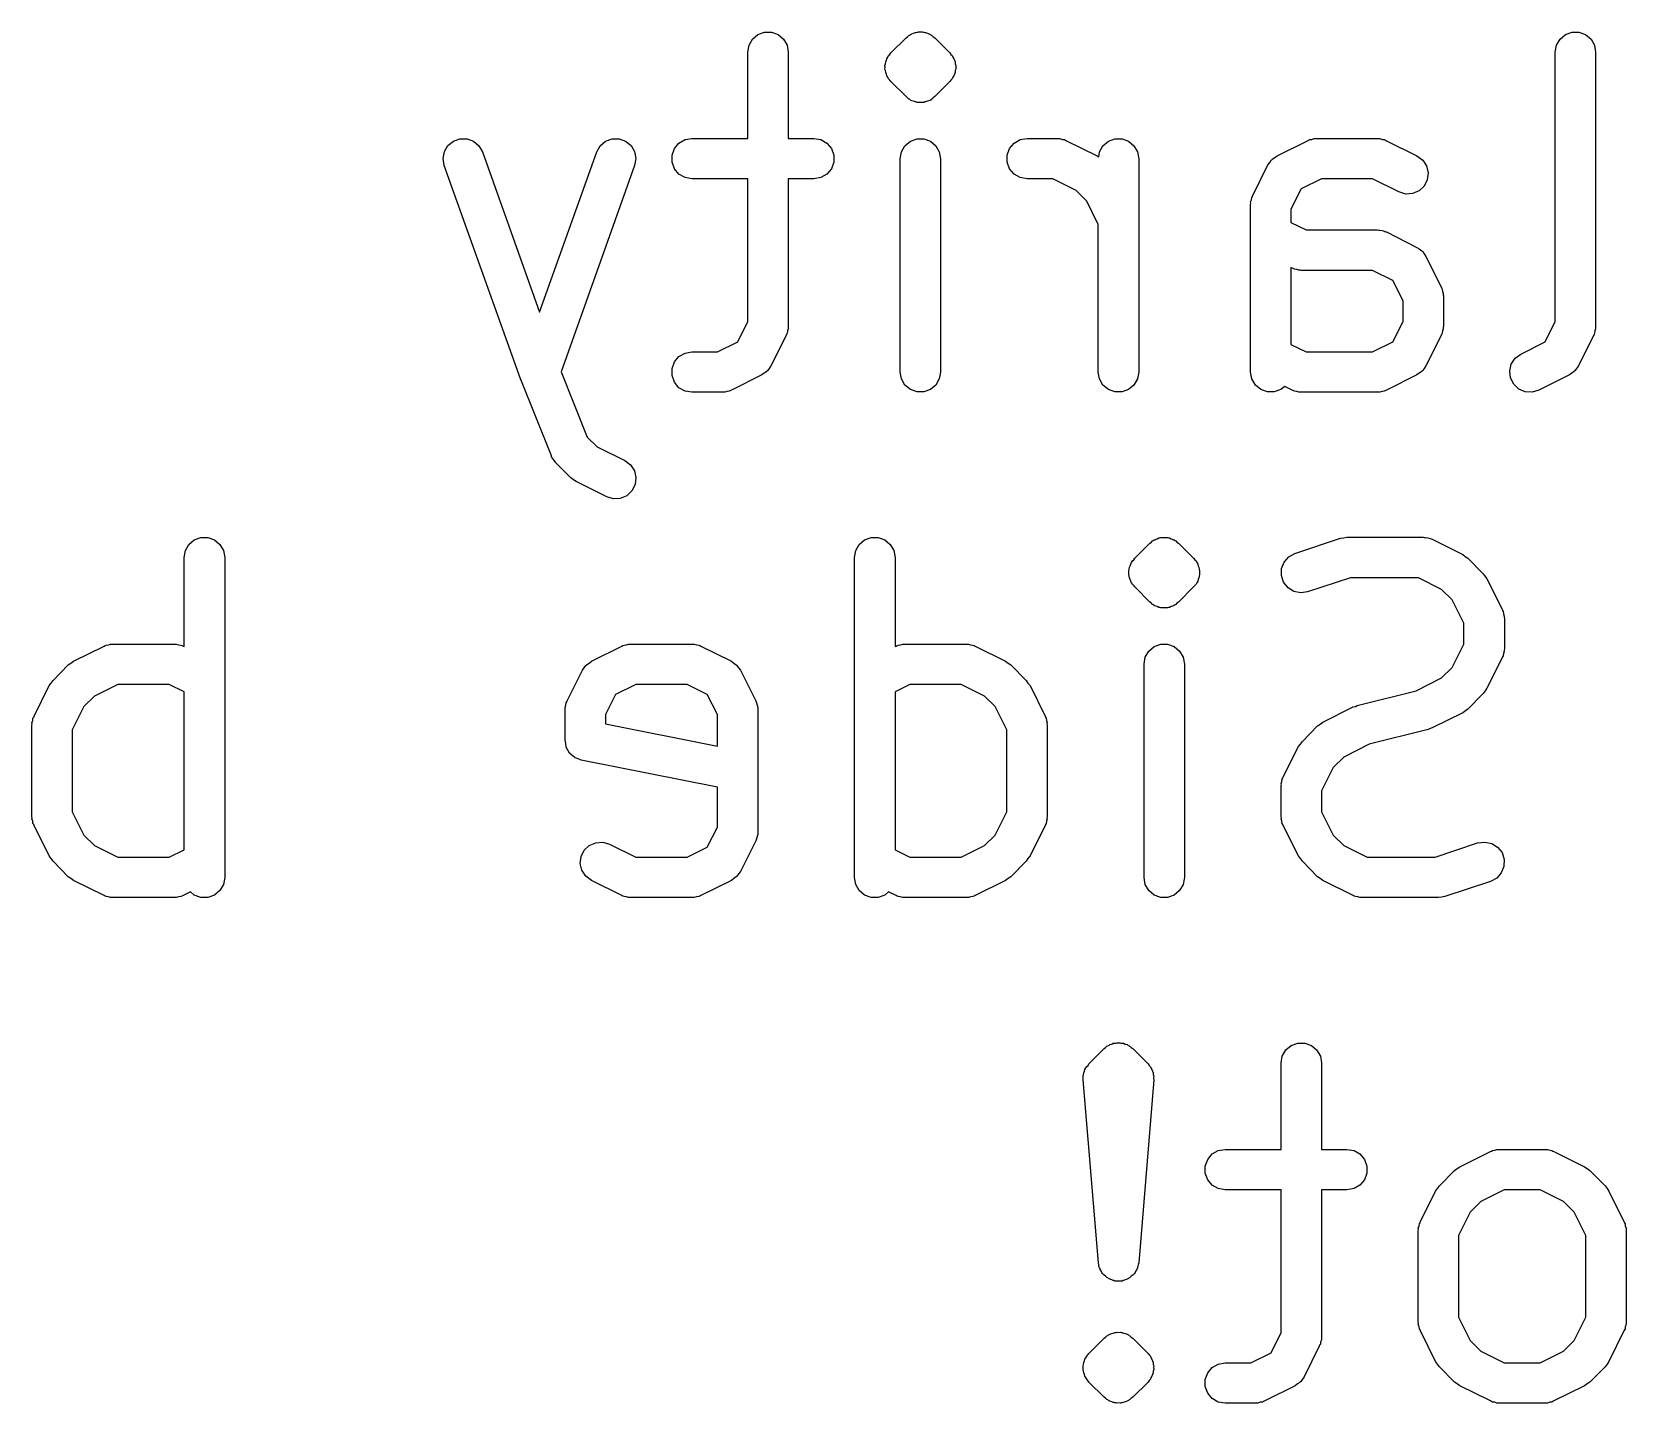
# Model space of a CAD drawing. Extents: x 123.3 to 171.8, y -110.4 to -93.
# Drawn here: x 130.16 to 136.17, y -109.59 to -104.43 of the extents above; entities that cross this region are included whole.
import ezdxf

# ---------------------------------------------------------------- set-up
doc = ezdxf.new("R2010")
doc.units = 0
doc.header["$MEASUREMENT"] = 0
doc.layers.add('BLACK', color=7, linetype='CONTINUOUS')

msp = doc.modelspace()

# ---------------------------------------------------------------- linework, layer by layer
at = {"layer": 'BLACK', "linetype": 'CONTINUOUS'}
for p, q in [((132.897, -104.436), (132.922, -104.427)), ((132.922, -104.427), (132.948, -104.427)), ((132.948, -104.427), (132.973, -104.436)), ((133.484, -104.431), (133.49, -104.428)), ((133.49, -104.428), (133.493, -104.428)), ((133.493, -104.428), (133.497, -104.427)), ((133.497, -104.427), (133.5, -104.427)), ((133.5, -104.427), (133.503, -104.426)), ((133.503, -104.426), (133.51, -104.426)), ((133.51, -104.426), (133.516, -104.426)), ((133.516, -104.426), (133.52, -104.427)), ((133.52, -104.427), (133.523, -104.427)), ((133.523, -104.427), (133.526, -104.428)), ((133.526, -104.428), (133.529, -104.428)), ((133.529, -104.428), (133.536, -104.431)), ((135.942, -104.436), (135.967, -104.427)), ((135.967, -104.427), (135.993, -104.427)), ((135.993, -104.427), (136.018, -104.436)), ((132.859, -104.502), (132.864, -104.476)), ((132.864, -104.476), (132.877, -104.453)), ((132.877, -104.453), (132.897, -104.436)), ((132.973, -104.436), (132.994, -104.453)), ((132.994, -104.453), (133.007, -104.476)), ((133.007, -104.476), (133.011, -104.502)), ((133.398, -104.505), (133.456, -104.448)), ((133.456, -104.448), (133.461, -104.444)), ((133.461, -104.444), (133.466, -104.439)), ((133.466, -104.439), (133.469, -104.438)), ((133.469, -104.438), (133.472, -104.436)), ((133.472, -104.436), (133.475, -104.435)), ((133.475, -104.435), (133.478, -104.433)), ((133.478, -104.433), (133.484, -104.431)), ((133.536, -104.431), (133.542, -104.433)), ((133.542, -104.433), (133.545, -104.435)), ((133.545, -104.435), (133.548, -104.436)), ((133.548, -104.436), (133.55, -104.438)), ((133.55, -104.438), (133.553, -104.439)), ((133.553, -104.439), (133.558, -104.444)), ((133.558, -104.444), (133.564, -104.448)), ((133.564, -104.448), (133.621, -104.505)), ((135.904, -104.502), (135.909, -104.476)), ((135.909, -104.476), (135.922, -104.453)), ((135.922, -104.453), (135.942, -104.436)), ((136.018, -104.436), (136.039, -104.453)), ((136.039, -104.453), (136.052, -104.476)), ((136.052, -104.476), (136.056, -104.502)), ((132.859, -104.828), (132.859, -104.502)), ((133.011, -104.502), (133.011, -104.828)), ((133.376, -104.552), (133.378, -104.546)), ((133.378, -104.546), (133.379, -104.539)), ((133.379, -104.539), (133.382, -104.533)), ((133.382, -104.533), (133.383, -104.527)), ((133.383, -104.527), (133.387, -104.521)), ((133.387, -104.521), (133.39, -104.515)), ((133.39, -104.515), (133.395, -104.511)), ((133.395, -104.511), (133.398, -104.505)), ((133.621, -104.505), (133.625, -104.511)), ((133.625, -104.511), (133.63, -104.515)), ((133.63, -104.515), (133.632, -104.521)), ((133.632, -104.521), (133.636, -104.527)), ((133.636, -104.527), (133.638, -104.533)), ((133.638, -104.533), (133.641, -104.539)), ((133.641, -104.539), (133.641, -104.546)), ((133.641, -104.546), (133.643, -104.552)), ((135.904, -105.518), (135.904, -104.502)), ((136.056, -104.502), (136.056, -105.536)), ((133.377, -104.559), (133.376, -104.552)), ((133.376, -104.566), (133.377, -104.559)), ((133.378, -104.572), (133.376, -104.566)), ((133.379, -104.579), (133.378, -104.572)), ((133.382, -104.585), (133.379, -104.579)), ((133.383, -104.591), (133.382, -104.585)), ((133.387, -104.597), (133.383, -104.591)), ((133.39, -104.603), (133.387, -104.597)), ((133.395, -104.608), (133.39, -104.603)), ((133.398, -104.613), (133.395, -104.608)), ((133.625, -104.608), (133.621, -104.613)), ((133.63, -104.603), (133.625, -104.608)), ((133.632, -104.597), (133.63, -104.603)), ((133.636, -104.591), (133.632, -104.597)), ((133.638, -104.585), (133.636, -104.591)), ((133.641, -104.579), (133.638, -104.585)), ((133.643, -104.566), (133.641, -104.572)), ((133.641, -104.572), (133.641, -104.579)), ((133.643, -104.552), (133.643, -104.559)), ((133.643, -104.559), (133.643, -104.566)), ((133.456, -104.67), (133.398, -104.613)), ((133.621, -104.613), (133.564, -104.67)), ((133.461, -104.674), (133.456, -104.67)), ((133.466, -104.679), (133.461, -104.674)), ((133.469, -104.68), (133.466, -104.679)), ((133.472, -104.683), (133.469, -104.68)), ((133.475, -104.684), (133.472, -104.683)), ((133.478, -104.686), (133.475, -104.684)), ((133.484, -104.687), (133.478, -104.686)), ((133.49, -104.69), (133.484, -104.687)), ((133.493, -104.69), (133.49, -104.69)), ((133.497, -104.692), (133.493, -104.69)), ((133.5, -104.692), (133.497, -104.692)), ((133.503, -104.692), (133.5, -104.692)), ((133.51, -104.692), (133.503, -104.692)), ((133.516, -104.692), (133.51, -104.692)), ((133.52, -104.692), (133.516, -104.692)), ((133.523, -104.692), (133.52, -104.692)), ((133.526, -104.69), (133.523, -104.692)), ((133.529, -104.69), (133.526, -104.69)), ((133.536, -104.687), (133.529, -104.69)), ((133.542, -104.686), (133.536, -104.687)), ((133.545, -104.684), (133.542, -104.686)), ((133.548, -104.683), (133.545, -104.684)), ((133.55, -104.68), (133.548, -104.683)), ((133.553, -104.679), (133.55, -104.68)), ((133.558, -104.674), (133.553, -104.679)), ((133.564, -104.67), (133.558, -104.674)), ((131.728, -104.854), (131.749, -104.838)), ((131.749, -104.838), (131.773, -104.829)), ((131.773, -104.829), (131.8, -104.829)), ((131.8, -104.829), (131.825, -104.838)), ((131.825, -104.838), (131.845, -104.855)), ((132.302, -104.855), (132.322, -104.838)), ((132.322, -104.838), (132.347, -104.829)), ((132.347, -104.829), (132.374, -104.829)), ((132.374, -104.829), (132.398, -104.838)), ((132.398, -104.838), (132.419, -104.854)), ((132.582, -104.866), (132.599, -104.845)), ((132.599, -104.845), (132.622, -104.832)), ((132.622, -104.832), (132.648, -104.828)), ((132.648, -104.828), (132.859, -104.828)), ((133.011, -104.828), (133.108, -104.828)), ((133.108, -104.828), (133.134, -104.832)), ((133.134, -104.832), (133.157, -104.845)), ((133.157, -104.845), (133.174, -104.866)), ((133.451, -104.855), (133.472, -104.838)), ((133.472, -104.838), (133.497, -104.829)), ((133.497, -104.829), (133.523, -104.829)), ((133.523, -104.829), (133.548, -104.838)), ((133.548, -104.838), (133.568, -104.855)), ((133.846, -104.866), (133.863, -104.845)), ((133.863, -104.845), (133.886, -104.832)), ((133.886, -104.832), (133.912, -104.828)), ((133.912, -104.828), (134.027, -104.828)), ((134.027, -104.828), (134.031, -104.828)), ((134.031, -104.828), (134.036, -104.828)), ((134.036, -104.828), (134.044, -104.831)), ((134.044, -104.831), (134.053, -104.832)), ((134.053, -104.832), (134.057, -104.834)), ((134.057, -104.834), (134.061, -104.836)), ((134.061, -104.836), (134.176, -104.893)), ((134.198, -104.855), (134.219, -104.838)), ((134.219, -104.838), (134.243, -104.829)), ((134.243, -104.829), (134.27, -104.829)), ((134.27, -104.829), (134.295, -104.838)), ((134.295, -104.838), (134.315, -104.855)), ((134.855, -104.893), (134.969, -104.836)), ((134.969, -104.836), (134.974, -104.834)), ((134.974, -104.834), (134.977, -104.832)), ((134.977, -104.832), (134.986, -104.831)), ((134.986, -104.831), (134.995, -104.828)), ((134.995, -104.828), (134.999, -104.828)), ((134.999, -104.828), (135.004, -104.828)), ((135.004, -104.828), (135.233, -104.828)), ((135.233, -104.828), (135.238, -104.828)), ((135.238, -104.828), (135.242, -104.828)), ((135.242, -104.828), (135.251, -104.831)), ((135.251, -104.831), (135.259, -104.832)), ((135.259, -104.832), (135.263, -104.834)), ((135.263, -104.834), (135.267, -104.836)), ((135.267, -104.836), (135.382, -104.893)), ((131.71, -104.903), (131.715, -104.877)), ((131.714, -104.929), (131.71, -104.903)), ((131.715, -104.877), (131.728, -104.854)), ((131.845, -104.855), (131.858, -104.878)), ((131.858, -104.878), (132.073, -105.482)), ((132.073, -105.482), (132.289, -104.878)), ((132.289, -104.878), (132.302, -104.855)), ((132.419, -104.854), (132.432, -104.877)), ((132.432, -104.877), (132.437, -104.903)), ((132.437, -104.903), (132.432, -104.929)), ((132.573, -104.891), (132.582, -104.866)), ((132.573, -104.917), (132.573, -104.891)), ((133.174, -104.866), (133.183, -104.891)), ((133.183, -104.891), (133.183, -104.917)), ((133.434, -104.904), (133.438, -104.878)), ((133.434, -105.708), (133.434, -104.904)), ((133.438, -104.878), (133.451, -104.855)), ((133.568, -104.855), (133.581, -104.878)), ((133.581, -104.878), (133.586, -104.904)), ((133.586, -104.904), (133.586, -105.708)), ((133.837, -104.891), (133.846, -104.866)), ((133.837, -104.917), (133.837, -104.891)), ((134.176, -104.893), (134.182, -104.897)), ((134.182, -104.897), (134.185, -104.878)), ((134.185, -104.878), (134.198, -104.855)), ((134.315, -104.855), (134.328, -104.878)), ((134.328, -104.878), (134.333, -104.904)), ((134.333, -104.904), (134.333, -105.708)), ((134.827, -104.918), (134.833, -104.909)), ((134.833, -104.909), (134.835, -104.908)), ((134.835, -104.908), (134.836, -104.906)), ((134.836, -104.906), (134.846, -104.9)), ((134.846, -104.9), (134.855, -104.893)), ((135.382, -104.893), (135.404, -104.909)), ((135.404, -104.909), (135.418, -104.931)), ((132.002, -105.734), (131.714, -104.929)), ((132.432, -104.929), (132.155, -105.707)), ((132.582, -104.942), (132.573, -104.917)), ((132.599, -104.962), (132.582, -104.942)), ((132.622, -104.975), (132.599, -104.962)), ((133.157, -104.962), (133.134, -104.975)), ((133.174, -104.942), (133.157, -104.962)), ((133.183, -104.917), (133.174, -104.942)), ((133.846, -104.942), (133.837, -104.917)), ((133.863, -104.962), (133.846, -104.942)), ((133.886, -104.975), (133.863, -104.962)), ((134.763, -105.042), (134.82, -104.927)), ((134.82, -104.927), (134.827, -104.918)), ((135.418, -104.931), (135.424, -104.957)), ((135.424, -104.957), (135.421, -104.983)), ((132.648, -104.98), (132.622, -104.975)), ((132.859, -104.98), (132.648, -104.98)), ((132.859, -105.518), (132.859, -104.98)), ((133.108, -104.98), (133.011, -104.98)), ((133.011, -104.98), (133.011, -105.536)), ((133.134, -104.975), (133.108, -104.98)), ((133.912, -104.98), (133.886, -104.975)), ((134.009, -104.98), (133.912, -104.98)), ((134.097, -105.024), (134.009, -104.98)), ((134.137, -105.064), (134.097, -105.024)), ((134.945, -105.018), (134.907, -105.094)), ((135.022, -104.98), (134.945, -105.018)), ((135.215, -104.98), (135.022, -104.98)), ((135.314, -105.029), (135.215, -104.98)), ((135.34, -105.037), (135.314, -105.029)), ((135.39, -105.025), (135.366, -105.035)), ((135.409, -105.007), (135.39, -105.025)), ((135.421, -104.983), (135.409, -105.007)), ((134.18, -105.152), (134.137, -105.064)), ((134.755, -105.067), (134.758, -105.059)), ((134.756, -105.072), (134.755, -105.067)), ((134.755, -105.076), (134.756, -105.072)), ((134.755, -105.708), (134.755, -105.076)), ((134.758, -105.059), (134.76, -105.05)), ((134.76, -105.05), (134.762, -105.046)), ((134.762, -105.046), (134.763, -105.042)), ((135.366, -105.035), (135.34, -105.037)), ((134.907, -105.094), (134.907, -105.144)), ((134.907, -105.144), (134.964, -105.172)), ((134.18, -105.708), (134.18, -105.152)), ((134.964, -105.172), (135.233, -105.172)), ((135.233, -105.172), (135.238, -105.173)), ((135.238, -105.173), (135.242, -105.173)), ((135.242, -105.173), (135.251, -105.175)), ((135.251, -105.175), (135.259, -105.177)), ((135.259, -105.177), (135.263, -105.179)), ((135.263, -105.179), (135.267, -105.18)), ((135.267, -105.18), (135.382, -105.238)), ((135.382, -105.238), (135.391, -105.244)), ((135.391, -105.244), (135.401, -105.251)), ((135.401, -105.251), (135.402, -105.252)), ((135.402, -105.252), (135.404, -105.254)), ((135.404, -105.254), (135.41, -105.263)), ((135.41, -105.263), (135.416, -105.272)), ((134.912, -105.317), (134.907, -105.314)), ((134.907, -105.314), (134.907, -105.604)), ((134.916, -105.318), (134.912, -105.317)), ((134.92, -105.32), (134.916, -105.318)), ((134.929, -105.322), (134.92, -105.32)), ((134.937, -105.324), (134.929, -105.322)), ((134.942, -105.324), (134.937, -105.324)), ((134.946, -105.325), (134.942, -105.324)), ((135.215, -105.325), (134.946, -105.325)), ((135.291, -105.363), (135.215, -105.325)), ((135.416, -105.272), (135.474, -105.387)), ((135.33, -105.439), (135.291, -105.363)), ((135.474, -105.387), (135.475, -105.391)), ((135.33, -105.518), (135.33, -105.439)), ((135.475, -105.391), (135.477, -105.395)), ((135.477, -105.395), (135.479, -105.404)), ((135.479, -105.404), (135.481, -105.412)), ((135.481, -105.412), (135.481, -105.417)), ((135.481, -105.417), (135.482, -105.421)), ((135.482, -105.421), (135.482, -105.536)), ((132.821, -105.594), (132.859, -105.518)), ((133.003, -105.57), (132.946, -105.685)), ((133.005, -105.566), (133.003, -105.57)), ((133.007, -105.562), (133.005, -105.566)), ((133.008, -105.553), (133.007, -105.562)), ((133.011, -105.545), (133.008, -105.553)), ((133.011, -105.536), (133.011, -105.54)), ((133.011, -105.54), (133.011, -105.545)), ((135.291, -105.594), (135.33, -105.518)), ((135.474, -105.57), (135.416, -105.685)), ((135.475, -105.566), (135.474, -105.57)), ((135.477, -105.562), (135.475, -105.566)), ((135.479, -105.553), (135.477, -105.562)), ((135.481, -105.545), (135.479, -105.553)), ((135.482, -105.536), (135.481, -105.54)), ((135.481, -105.54), (135.481, -105.545)), ((135.866, -105.594), (135.904, -105.518)), ((136.048, -105.57), (135.991, -105.685)), ((136.05, -105.566), (136.048, -105.57)), ((136.052, -105.562), (136.05, -105.566)), ((136.053, -105.553), (136.052, -105.562)), ((136.056, -105.545), (136.053, -105.553)), ((136.056, -105.536), (136.056, -105.54)), ((136.056, -105.54), (136.056, -105.545)), ((132.745, -105.632), (132.821, -105.594)), ((134.907, -105.604), (134.964, -105.632)), ((135.215, -105.632), (135.291, -105.594)), ((135.774, -105.64), (135.866, -105.594)), ((132.573, -105.695), (132.582, -105.67)), ((132.582, -105.67), (132.599, -105.65)), ((132.599, -105.65), (132.622, -105.637)), ((132.622, -105.637), (132.648, -105.632)), ((132.648, -105.632), (132.745, -105.632)), ((132.946, -105.685), (132.939, -105.694)), ((134.964, -105.632), (135.215, -105.632)), ((135.416, -105.685), (135.41, -105.694)), ((135.732, -105.704), (135.738, -105.678)), ((135.738, -105.678), (135.753, -105.656)), ((135.753, -105.656), (135.774, -105.64)), ((135.991, -105.685), (135.984, -105.694)), ((132.002, -105.735), (132.002, -105.734)), ((132.002, -105.734), (132.002, -105.734)), ((132.003, -105.735), (132.002, -105.735)), ((132.003, -105.736), (132.003, -105.735)), ((132.118, -106.024), (132.003, -105.736)), ((132.155, -105.707), (132.253, -105.953)), ((132.573, -105.721), (132.573, -105.695)), ((132.582, -105.746), (132.573, -105.721)), ((132.599, -105.767), (132.582, -105.746)), ((132.912, -105.719), (132.797, -105.776)), ((132.921, -105.712), (132.912, -105.719)), ((132.93, -105.706), (132.921, -105.712)), ((132.931, -105.704), (132.93, -105.706)), ((132.933, -105.703), (132.931, -105.704)), ((132.939, -105.694), (132.933, -105.703)), ((133.438, -105.734), (133.434, -105.708)), ((133.451, -105.757), (133.438, -105.734)), ((133.581, -105.734), (133.568, -105.757)), ((133.586, -105.708), (133.581, -105.734)), ((134.185, -105.734), (134.18, -105.708)), ((134.198, -105.757), (134.185, -105.734)), ((134.328, -105.734), (134.315, -105.757)), ((134.333, -105.708), (134.328, -105.734)), ((134.76, -105.734), (134.755, -105.708)), ((134.773, -105.757), (134.76, -105.734)), ((135.382, -105.719), (135.267, -105.776)), ((135.391, -105.712), (135.382, -105.719)), ((135.401, -105.706), (135.391, -105.712)), ((135.402, -105.704), (135.401, -105.706)), ((135.404, -105.703), (135.402, -105.704)), ((135.41, -105.694), (135.404, -105.703)), ((135.735, -105.73), (135.732, -105.704)), ((135.747, -105.754), (135.735, -105.73)), ((135.957, -105.719), (135.842, -105.776)), ((135.966, -105.712), (135.957, -105.719)), ((135.975, -105.706), (135.966, -105.712)), ((135.976, -105.704), (135.975, -105.706)), ((135.978, -105.703), (135.976, -105.704)), ((135.984, -105.694), (135.978, -105.703)), ((132.622, -105.78), (132.599, -105.767)), ((132.648, -105.784), (132.622, -105.78)), ((132.763, -105.784), (132.648, -105.784)), ((132.767, -105.784), (132.763, -105.784)), ((132.772, -105.784), (132.767, -105.784)), ((132.78, -105.781), (132.772, -105.784)), ((132.789, -105.78), (132.78, -105.781)), ((132.793, -105.778), (132.789, -105.78)), ((132.797, -105.776), (132.793, -105.778)), ((133.472, -105.774), (133.451, -105.757)), ((133.497, -105.783), (133.472, -105.774)), ((133.523, -105.783), (133.497, -105.783)), ((133.548, -105.774), (133.523, -105.783)), ((133.568, -105.757), (133.548, -105.774)), ((134.219, -105.774), (134.198, -105.757)), ((134.243, -105.783), (134.219, -105.774)), ((134.27, -105.783), (134.243, -105.783)), ((134.295, -105.774), (134.27, -105.783)), ((134.315, -105.757), (134.295, -105.774)), ((134.793, -105.774), (134.773, -105.757)), ((134.818, -105.783), (134.793, -105.774)), ((134.844, -105.783), (134.818, -105.783)), ((134.869, -105.774), (134.844, -105.783)), ((134.884, -105.762), (134.869, -105.774)), ((134.912, -105.776), (134.884, -105.762)), ((134.916, -105.778), (134.912, -105.776)), ((134.92, -105.78), (134.916, -105.778)), ((134.929, -105.781), (134.92, -105.78)), ((134.937, -105.784), (134.929, -105.781)), ((134.942, -105.784), (134.937, -105.784)), ((134.946, -105.784), (134.942, -105.784)), ((135.233, -105.784), (134.946, -105.784)), ((135.238, -105.784), (135.233, -105.784)), ((135.242, -105.784), (135.238, -105.784)), ((135.251, -105.781), (135.242, -105.784)), ((135.259, -105.78), (135.251, -105.781)), ((135.263, -105.778), (135.259, -105.78)), ((135.267, -105.776), (135.263, -105.778)), ((135.766, -105.772), (135.747, -105.754)), ((135.79, -105.782), (135.766, -105.772)), ((135.817, -105.784), (135.79, -105.782)), ((135.842, -105.776), (135.817, -105.784)), ((132.253, -105.953), (132.291, -105.99)), ((132.291, -105.99), (132.395, -106.042)), ((132.119, -106.026), (132.118, -106.024)), ((132.119, -106.028), (132.119, -106.026)), ((132.126, -106.037), (132.119, -106.028)), ((132.132, -106.046), (132.126, -106.037)), ((132.133, -106.048), (132.132, -106.046)), ((132.134, -106.049), (132.133, -106.048)), ((132.192, -106.107), (132.134, -106.049)), ((132.395, -106.042), (132.416, -106.058)), ((132.202, -106.114), (132.192, -106.107)), ((132.416, -106.058), (132.431, -106.08)), ((132.431, -106.08), (132.437, -106.106)), ((132.437, -106.106), (132.434, -106.132)), ((132.212, -106.121), (132.202, -106.114)), ((132.327, -106.178), (132.212, -106.121)), ((132.422, -106.156), (132.403, -106.174)), ((132.434, -106.132), (132.422, -106.156)), ((132.352, -106.186), (132.327, -106.178)), ((132.378, -106.184), (132.352, -106.186)), ((132.403, -106.174), (132.378, -106.184)), ((130.751, -106.358), (130.771, -106.341)), ((130.771, -106.341), (130.796, -106.332)), ((130.796, -106.332), (130.823, -106.332)), ((130.823, -106.332), (130.848, -106.341)), ((130.848, -106.341), (130.868, -106.358)), ((133.279, -106.358), (133.299, -106.341)), ((133.299, -106.341), (133.324, -106.332)), ((133.324, -106.332), (133.351, -106.332)), ((133.351, -106.332), (133.376, -106.341)), ((133.376, -106.341), (133.396, -106.358)), ((134.375, -106.353), (134.381, -106.349)), ((134.381, -106.349), (134.385, -106.344)), ((134.385, -106.344), (134.388, -106.343)), ((134.388, -106.343), (134.391, -106.341)), ((134.391, -106.341), (134.394, -106.34)), ((134.394, -106.34), (134.397, -106.338)), ((134.397, -106.338), (134.403, -106.336)), ((134.403, -106.336), (134.409, -106.333)), ((134.409, -106.333), (134.413, -106.333)), ((134.413, -106.333), (134.416, -106.332)), ((134.416, -106.332), (134.419, -106.332)), ((134.419, -106.332), (134.422, -106.331)), ((134.422, -106.331), (134.429, -106.331)), ((134.429, -106.331), (134.436, -106.331)), ((134.436, -106.331), (134.439, -106.332)), ((134.439, -106.332), (134.442, -106.332)), ((134.442, -106.332), (134.445, -106.333)), ((134.445, -106.333), (134.449, -106.333)), ((134.449, -106.333), (134.455, -106.336)), ((134.455, -106.336), (134.461, -106.338)), ((134.461, -106.338), (134.464, -106.34)), ((134.464, -106.34), (134.467, -106.341)), ((134.467, -106.341), (134.47, -106.343)), ((134.47, -106.343), (134.473, -106.344)), ((134.473, -106.344), (134.477, -106.349)), ((134.477, -106.349), (134.483, -106.353)), ((134.922, -106.392), (135.094, -106.334)), ((135.094, -106.334), (135.106, -106.333)), ((135.106, -106.333), (135.118, -106.33)), ((135.118, -106.33), (135.406, -106.33)), ((135.406, -106.33), (135.41, -106.331)), ((135.41, -106.331), (135.414, -106.331)), ((135.414, -106.331), (135.423, -106.333)), ((135.423, -106.333), (135.432, -106.335)), ((135.432, -106.335), (135.436, -106.337)), ((135.436, -106.337), (135.44, -106.338)), ((135.44, -106.338), (135.555, -106.396)), ((130.733, -106.407), (130.738, -106.381)), ((130.733, -106.743), (130.733, -106.407)), ((130.738, -106.381), (130.751, -106.358)), ((130.868, -106.358), (130.881, -106.381)), ((130.881, -106.381), (130.886, -106.407)), ((130.886, -106.407), (130.886, -107.613)), ((133.261, -106.407), (133.266, -106.381)), ((133.261, -107.613), (133.261, -106.407)), ((133.266, -106.381), (133.279, -106.358)), ((133.396, -106.358), (133.409, -106.381)), ((133.409, -106.381), (133.414, -106.407)), ((133.414, -106.407), (133.414, -106.743)), ((134.314, -106.416), (134.318, -106.41)), ((134.318, -106.41), (134.375, -106.353)), ((134.483, -106.353), (134.54, -106.41)), ((134.54, -106.41), (134.544, -106.416)), ((134.881, -106.424), (134.899, -106.404)), ((134.899, -106.404), (134.922, -106.392)), ((135.555, -106.396), (135.564, -106.403)), ((135.564, -106.403), (135.574, -106.41)), ((135.574, -106.41), (135.632, -106.468)), ((134.296, -106.457), (134.297, -106.451)), ((134.296, -106.464), (134.296, -106.457)), ((134.296, -106.471), (134.296, -106.464)), ((134.297, -106.477), (134.296, -106.471)), ((134.297, -106.451), (134.298, -106.444)), ((134.298, -106.444), (134.301, -106.438)), ((134.301, -106.438), (134.303, -106.432)), ((134.303, -106.432), (134.306, -106.426)), ((134.306, -106.426), (134.309, -106.42)), ((134.309, -106.42), (134.314, -106.416)), ((134.544, -106.416), (134.549, -106.42)), ((134.549, -106.42), (134.552, -106.426)), ((134.552, -106.426), (134.556, -106.432)), ((134.556, -106.432), (134.557, -106.438)), ((134.557, -106.438), (134.56, -106.444)), ((134.56, -106.444), (134.561, -106.451)), ((134.561, -106.451), (134.562, -106.457)), ((134.562, -106.471), (134.561, -106.477)), ((134.562, -106.457), (134.562, -106.464)), ((134.562, -106.464), (134.562, -106.471)), ((134.871, -106.449), (134.881, -106.424)), ((134.871, -106.475), (134.871, -106.449)), ((135.632, -106.468), (135.639, -106.478)), ((134.298, -106.484), (134.297, -106.477)), ((134.301, -106.49), (134.298, -106.484)), ((134.303, -106.496), (134.301, -106.49)), ((134.306, -106.502), (134.303, -106.496)), ((134.309, -106.508), (134.306, -106.502)), ((134.314, -106.513), (134.309, -106.508)), ((134.318, -106.518), (134.314, -106.513)), ((134.375, -106.575), (134.318, -106.518)), ((134.54, -106.518), (134.483, -106.575)), ((134.544, -106.513), (134.54, -106.518)), ((134.549, -106.508), (134.544, -106.513)), ((134.552, -106.502), (134.549, -106.508)), ((134.556, -106.496), (134.552, -106.502)), ((134.557, -106.49), (134.556, -106.496)), ((134.56, -106.484), (134.557, -106.49)), ((134.561, -106.477), (134.56, -106.484)), ((134.879, -106.5), (134.871, -106.475)), ((134.896, -106.521), (134.879, -106.5)), ((134.918, -106.535), (134.896, -106.521)), ((135.131, -106.483), (134.97, -106.536)), ((135.388, -106.483), (135.131, -106.483)), ((135.475, -106.527), (135.388, -106.483)), ((135.515, -106.567), (135.475, -106.527)), ((135.639, -106.478), (135.646, -106.487)), ((135.646, -106.487), (135.704, -106.602)), ((134.381, -106.579), (134.375, -106.575)), ((134.385, -106.584), (134.381, -106.579)), ((134.388, -106.585), (134.385, -106.584)), ((134.391, -106.588), (134.388, -106.585)), ((134.394, -106.589), (134.391, -106.588)), ((134.397, -106.591), (134.394, -106.589)), ((134.403, -106.592), (134.397, -106.591)), ((134.409, -106.595), (134.403, -106.592)), ((134.455, -106.592), (134.449, -106.595)), ((134.461, -106.591), (134.455, -106.592)), ((134.464, -106.589), (134.461, -106.591)), ((134.467, -106.588), (134.464, -106.589)), ((134.47, -106.585), (134.467, -106.588)), ((134.473, -106.584), (134.47, -106.585)), ((134.477, -106.579), (134.473, -106.584)), ((134.483, -106.575), (134.477, -106.579)), ((134.944, -106.54), (134.918, -106.535)), ((134.97, -106.536), (134.944, -106.54)), ((135.559, -106.654), (135.515, -106.567)), ((134.413, -106.595), (134.409, -106.595)), ((134.416, -106.597), (134.413, -106.595)), ((134.419, -106.597), (134.416, -106.597)), ((134.422, -106.597), (134.419, -106.597)), ((134.429, -106.597), (134.422, -106.597)), ((134.436, -106.597), (134.429, -106.597)), ((134.439, -106.597), (134.436, -106.597)), ((134.442, -106.597), (134.439, -106.597)), ((134.445, -106.595), (134.442, -106.597)), ((134.449, -106.595), (134.445, -106.595)), ((135.704, -106.602), (135.705, -106.607)), ((135.705, -106.607), (135.707, -106.61)), ((135.707, -106.61), (135.709, -106.619)), ((135.709, -106.619), (135.711, -106.628)), ((135.711, -106.628), (135.711, -106.632)), ((135.711, -106.632), (135.712, -106.636)), ((135.712, -106.636), (135.712, -106.751)), ((135.559, -106.733), (135.559, -106.654)), ((130.316, -106.798), (130.431, -106.741)), ((130.431, -106.741), (130.435, -106.739)), ((130.435, -106.739), (130.439, -106.737)), ((130.439, -106.737), (130.448, -106.736)), ((130.448, -106.736), (130.456, -106.733)), ((130.456, -106.733), (130.46, -106.733)), ((130.46, -106.733), (130.465, -106.733)), ((130.465, -106.733), (130.695, -106.733)), ((130.695, -106.733), (130.699, -106.733)), ((130.699, -106.733), (130.703, -106.733)), ((130.703, -106.733), (130.712, -106.736)), ((130.712, -106.736), (130.721, -106.737)), ((130.721, -106.737), (130.724, -106.739)), ((130.724, -106.739), (130.729, -106.741)), ((130.729, -106.741), (130.733, -106.743)), ((132.269, -106.798), (132.384, -106.741)), ((132.384, -106.741), (132.388, -106.739)), ((132.388, -106.739), (132.392, -106.737)), ((132.392, -106.737), (132.401, -106.736)), ((132.401, -106.736), (132.409, -106.733)), ((132.409, -106.733), (132.414, -106.733)), ((132.414, -106.733), (132.418, -106.733)), ((132.418, -106.733), (132.648, -106.733)), ((132.648, -106.733), (132.652, -106.733)), ((132.652, -106.733), (132.657, -106.733)), ((132.657, -106.733), (132.665, -106.736)), ((132.665, -106.736), (132.674, -106.737)), ((132.674, -106.737), (132.678, -106.739)), ((132.678, -106.739), (132.682, -106.741)), ((132.682, -106.741), (132.797, -106.798)), ((133.414, -106.743), (133.418, -106.741)), ((133.418, -106.741), (133.422, -106.739)), ((133.422, -106.739), (133.426, -106.737)), ((133.426, -106.737), (133.435, -106.736)), ((133.435, -106.736), (133.444, -106.733)), ((133.444, -106.733), (133.448, -106.733)), ((133.448, -106.733), (133.452, -106.733)), ((133.452, -106.733), (133.682, -106.733)), ((133.682, -106.733), (133.686, -106.733)), ((133.686, -106.733), (133.691, -106.733)), ((133.691, -106.733), (133.699, -106.736)), ((133.699, -106.736), (133.708, -106.737)), ((133.708, -106.737), (133.712, -106.739)), ((133.712, -106.739), (133.716, -106.741)), ((133.716, -106.741), (133.831, -106.798)), ((134.357, -106.783), (134.371, -106.76)), ((134.371, -106.76), (134.391, -106.743)), ((134.391, -106.743), (134.416, -106.734)), ((134.416, -106.734), (134.442, -106.734)), ((134.442, -106.734), (134.467, -106.743)), ((134.467, -106.743), (134.487, -106.76)), ((134.487, -106.76), (134.501, -106.783)), ((135.515, -106.821), (135.559, -106.733)), ((135.709, -106.769), (135.707, -106.777)), ((135.711, -106.76), (135.709, -106.769)), ((135.712, -106.751), (135.711, -106.756)), ((135.711, -106.756), (135.711, -106.76)), ((130.239, -106.87), (130.296, -106.812)), ((130.296, -106.812), (130.306, -106.805)), ((130.306, -106.805), (130.316, -106.798)), ((132.178, -106.947), (132.235, -106.832)), ((132.235, -106.832), (132.242, -106.823)), ((132.242, -106.823), (132.248, -106.814)), ((132.248, -106.814), (132.25, -106.813)), ((132.25, -106.813), (132.251, -106.811)), ((132.251, -106.811), (132.26, -106.805)), ((132.26, -106.805), (132.269, -106.798)), ((132.797, -106.798), (132.806, -106.805)), ((132.806, -106.805), (132.815, -106.811)), ((132.815, -106.811), (132.817, -106.813)), ((132.817, -106.813), (132.818, -106.814)), ((132.818, -106.814), (132.824, -106.823)), ((132.824, -106.823), (132.831, -106.832)), ((132.831, -106.832), (132.889, -106.947)), ((133.831, -106.798), (133.841, -106.805)), ((133.841, -106.805), (133.851, -106.812)), ((133.851, -106.812), (133.908, -106.87)), ((134.353, -106.809), (134.357, -106.783)), ((134.353, -107.613), (134.353, -106.809)), ((134.501, -106.783), (134.505, -106.809)), ((134.505, -106.809), (134.505, -107.613)), ((135.475, -106.861), (135.515, -106.821)), ((135.704, -106.785), (135.646, -106.9)), ((135.705, -106.781), (135.704, -106.785)), ((135.707, -106.777), (135.705, -106.781)), ((130.167, -107.005), (130.224, -106.89)), ((130.224, -106.89), (130.232, -106.88)), ((130.232, -106.88), (130.239, -106.87)), ((130.483, -106.885), (130.395, -106.929)), ((130.677, -106.885), (130.483, -106.885)), ((130.733, -106.913), (130.677, -106.885)), ((132.436, -106.885), (132.36, -106.923)), ((132.63, -106.885), (132.436, -106.885)), ((132.706, -106.923), (132.63, -106.885)), ((133.47, -106.885), (133.414, -106.913)), ((133.664, -106.885), (133.47, -106.885)), ((133.752, -106.929), (133.664, -106.885)), ((133.908, -106.87), (133.915, -106.88)), ((133.915, -106.88), (133.923, -106.89)), ((133.923, -106.89), (133.98, -107.005)), ((135.379, -106.909), (135.475, -106.861)), ((130.395, -106.929), (130.355, -106.969)), ((130.733, -107.509), (130.733, -106.913)), ((132.174, -106.955), (132.176, -106.951)), ((132.176, -106.951), (132.178, -106.947)), ((132.36, -106.923), (132.322, -106.999)), ((132.744, -106.999), (132.706, -106.923)), ((132.889, -106.947), (132.89, -106.951)), ((132.89, -106.951), (132.892, -106.955)), ((133.414, -106.913), (133.414, -107.509)), ((133.792, -106.969), (133.752, -106.929)), ((135.157, -106.965), (135.379, -106.909)), ((135.632, -106.92), (135.574, -106.978)), ((135.639, -106.91), (135.632, -106.92)), ((135.646, -106.9), (135.639, -106.91)), ((130.162, -107.021), (130.163, -107.013)), ((130.163, -107.013), (130.166, -107.009)), ((130.166, -107.009), (130.167, -107.005)), ((130.355, -106.969), (130.311, -107.057)), ((132.17, -106.972), (132.173, -106.964)), ((132.17, -106.977), (132.17, -106.972)), ((132.17, -106.981), (132.17, -106.977)), ((132.17, -107.096), (132.17, -106.981)), ((132.173, -106.964), (132.174, -106.955)), ((132.322, -106.999), (132.322, -107.034)), ((132.744, -107.118), (132.744, -106.999)), ((132.892, -106.955), (132.894, -106.964)), ((132.894, -106.964), (132.896, -106.972)), ((132.896, -106.972), (132.896, -106.977)), ((132.896, -106.977), (132.897, -106.981)), ((132.897, -106.981), (132.897, -107.441)), ((133.836, -107.057), (133.792, -106.969)), ((133.98, -107.005), (133.981, -107.009)), ((133.981, -107.009), (133.984, -107.013)), ((133.984, -107.013), (133.985, -107.021)), ((135.027, -107.028), (135.142, -106.97)), ((135.142, -106.97), (135.15, -106.968)), ((135.15, -106.968), (135.157, -106.965)), ((135.555, -106.992), (135.44, -107.049)), ((135.565, -106.985), (135.555, -106.992)), ((135.574, -106.978), (135.565, -106.985)), ((130.159, -107.03), (130.162, -107.021)), ((130.16, -107.034), (130.159, -107.03)), ((130.159, -107.039), (130.16, -107.034)), ((130.159, -107.383), (130.159, -107.039)), ((130.311, -107.057), (130.311, -107.365)), ((132.322, -107.034), (132.744, -107.118)), ((133.836, -107.365), (133.836, -107.057)), ((133.985, -107.021), (133.988, -107.03)), ((133.988, -107.03), (133.987, -107.034)), ((133.987, -107.034), (133.988, -107.039)), ((133.988, -107.039), (133.988, -107.383)), ((134.95, -107.1), (135.007, -107.042)), ((135.007, -107.042), (135.017, -107.035)), ((135.017, -107.035), (135.027, -107.028)), ((135.424, -107.055), (135.202, -107.111)), ((135.432, -107.052), (135.424, -107.055)), ((135.44, -107.049), (135.432, -107.052)), ((132.172, -107.108), (132.17, -107.096)), ((132.174, -107.12), (132.172, -107.108)), ((132.174, -107.121), (132.174, -107.12)), ((132.174, -107.122), (132.174, -107.121)), ((132.18, -107.133), (132.174, -107.122)), ((132.186, -107.144), (132.18, -107.133)), ((134.878, -107.234), (134.935, -107.119)), ((134.935, -107.119), (134.943, -107.11)), ((134.943, -107.11), (134.95, -107.1)), ((135.202, -107.111), (135.106, -107.159)), ((132.187, -107.144), (132.186, -107.144)), ((132.187, -107.145), (132.187, -107.144)), ((132.197, -107.153), (132.187, -107.145)), ((132.206, -107.161), (132.197, -107.153)), ((132.207, -107.161), (132.206, -107.161)), ((132.208, -107.162), (132.207, -107.161)), ((132.219, -107.166), (132.208, -107.162)), ((132.231, -107.171), (132.219, -107.166)), ((132.744, -107.273), (132.231, -107.171)), ((135.106, -107.159), (135.066, -107.199)), ((134.87, -107.26), (134.873, -107.251)), ((134.873, -107.251), (134.874, -107.242)), ((134.874, -107.242), (134.877, -107.239)), ((134.877, -107.239), (134.878, -107.234)), ((135.066, -107.199), (135.022, -107.286)), ((132.744, -107.423), (132.744, -107.273)), ((134.871, -107.264), (134.87, -107.26)), ((134.87, -107.268), (134.871, -107.264)), ((134.87, -107.383), (134.87, -107.268)), ((135.022, -107.286), (135.022, -107.365)), ((130.311, -107.365), (130.355, -107.453)), ((133.792, -107.453), (133.836, -107.365)), ((135.022, -107.365), (135.066, -107.453)), ((130.16, -107.388), (130.159, -107.383)), ((130.159, -107.392), (130.16, -107.388)), ((130.162, -107.401), (130.159, -107.392)), ((130.163, -107.409), (130.162, -107.401)), ((130.166, -107.413), (130.163, -107.409)), ((130.167, -107.417), (130.166, -107.413)), ((130.224, -107.532), (130.167, -107.417)), ((132.706, -107.499), (132.744, -107.423)), ((133.98, -107.417), (133.923, -107.532)), ((133.981, -107.413), (133.98, -107.417)), ((133.984, -107.409), (133.981, -107.413)), ((133.985, -107.401), (133.984, -107.409)), ((133.988, -107.392), (133.985, -107.401)), ((133.988, -107.383), (133.987, -107.388)), ((133.987, -107.388), (133.988, -107.392)), ((134.871, -107.388), (134.87, -107.383)), ((134.87, -107.392), (134.871, -107.388)), ((134.873, -107.401), (134.87, -107.392)), ((134.874, -107.409), (134.873, -107.401)), ((134.877, -107.413), (134.874, -107.409)), ((134.878, -107.417), (134.877, -107.413)), ((134.935, -107.532), (134.878, -107.417)), ((130.355, -107.453), (130.395, -107.493)), ((130.395, -107.493), (130.483, -107.537)), ((132.242, -107.51), (132.261, -107.492)), ((132.261, -107.492), (132.286, -107.482)), ((132.286, -107.482), (132.312, -107.48)), ((132.312, -107.48), (132.337, -107.488)), ((132.337, -107.488), (132.436, -107.537)), ((132.889, -107.475), (132.831, -107.59)), ((132.89, -107.471), (132.889, -107.475)), ((132.892, -107.467), (132.89, -107.471)), ((132.894, -107.458), (132.892, -107.467)), ((132.896, -107.45), (132.894, -107.458)), ((132.897, -107.441), (132.896, -107.445)), ((132.896, -107.445), (132.896, -107.45)), ((133.664, -107.537), (133.752, -107.493)), ((133.752, -107.493), (133.792, -107.453)), ((135.066, -107.453), (135.106, -107.493)), ((135.106, -107.493), (135.194, -107.537)), ((135.451, -107.537), (135.611, -107.483)), ((135.611, -107.483), (135.638, -107.48)), ((135.638, -107.48), (135.664, -107.485)), ((135.664, -107.485), (135.686, -107.499)), ((130.232, -107.542), (130.224, -107.532)), ((130.239, -107.552), (130.232, -107.542)), ((130.296, -107.61), (130.239, -107.552)), ((130.483, -107.537), (130.677, -107.537)), ((130.677, -107.537), (130.733, -107.509)), ((132.227, -107.56), (132.23, -107.534)), ((132.23, -107.534), (132.242, -107.51)), ((132.436, -107.537), (132.63, -107.537)), ((132.63, -107.537), (132.706, -107.499)), ((133.414, -107.509), (133.47, -107.537)), ((133.47, -107.537), (133.664, -107.537)), ((133.908, -107.552), (133.851, -107.61)), ((133.915, -107.542), (133.908, -107.552)), ((133.923, -107.532), (133.915, -107.542)), ((134.943, -107.542), (134.935, -107.532)), ((134.95, -107.552), (134.943, -107.542)), ((135.007, -107.61), (134.95, -107.552)), ((135.194, -107.537), (135.451, -107.537)), ((135.686, -107.499), (135.703, -107.519)), ((135.703, -107.519), (135.711, -107.545)), ((135.711, -107.545), (135.71, -107.571)), ((130.306, -107.617), (130.296, -107.61)), ((130.886, -107.613), (130.881, -107.639)), ((132.233, -107.586), (132.227, -107.56)), ((132.248, -107.608), (132.233, -107.586)), ((132.269, -107.624), (132.248, -107.608)), ((132.815, -107.611), (132.806, -107.617)), ((132.817, -107.609), (132.815, -107.611)), ((132.818, -107.608), (132.817, -107.609)), ((132.824, -107.599), (132.818, -107.608)), ((132.831, -107.59), (132.824, -107.599)), ((133.266, -107.639), (133.261, -107.613)), ((133.851, -107.61), (133.841, -107.617)), ((134.357, -107.639), (134.353, -107.613)), ((134.505, -107.613), (134.501, -107.639)), ((135.017, -107.617), (135.007, -107.61)), ((135.7, -107.596), (135.683, -107.615)), ((135.71, -107.571), (135.7, -107.596)), ((130.316, -107.624), (130.306, -107.617)), ((130.431, -107.681), (130.316, -107.624)), ((130.757, -107.667), (130.729, -107.681)), ((130.771, -107.679), (130.757, -107.667)), ((130.868, -107.662), (130.848, -107.679)), ((130.881, -107.639), (130.868, -107.662)), ((132.384, -107.681), (132.269, -107.624)), ((132.797, -107.624), (132.682, -107.681)), ((132.806, -107.617), (132.797, -107.624)), ((133.279, -107.662), (133.266, -107.639)), ((133.299, -107.679), (133.279, -107.662)), ((133.39, -107.667), (133.376, -107.679)), ((133.418, -107.681), (133.39, -107.667)), ((133.831, -107.624), (133.716, -107.681)), ((133.841, -107.617), (133.831, -107.624)), ((134.371, -107.662), (134.357, -107.639)), ((134.391, -107.679), (134.371, -107.662)), ((134.487, -107.662), (134.467, -107.679)), ((134.501, -107.639), (134.487, -107.662)), ((135.027, -107.624), (135.017, -107.617)), ((135.142, -107.681), (135.027, -107.624)), ((135.66, -107.628), (135.487, -107.685)), ((135.683, -107.615), (135.66, -107.628)), ((130.435, -107.683), (130.431, -107.681)), ((130.439, -107.685), (130.435, -107.683)), ((130.448, -107.686), (130.439, -107.685)), ((130.456, -107.689), (130.448, -107.686)), ((130.46, -107.689), (130.456, -107.689)), ((130.465, -107.689), (130.46, -107.689)), ((130.695, -107.689), (130.465, -107.689)), ((130.699, -107.689), (130.695, -107.689)), ((130.703, -107.689), (130.699, -107.689)), ((130.712, -107.686), (130.703, -107.689)), ((130.721, -107.685), (130.712, -107.686)), ((130.724, -107.683), (130.721, -107.685)), ((130.729, -107.681), (130.724, -107.683)), ((130.796, -107.688), (130.771, -107.679)), ((130.823, -107.688), (130.796, -107.688)), ((130.848, -107.679), (130.823, -107.688)), ((132.388, -107.683), (132.384, -107.681)), ((132.392, -107.685), (132.388, -107.683)), ((132.401, -107.686), (132.392, -107.685)), ((132.409, -107.689), (132.401, -107.686)), ((132.414, -107.689), (132.409, -107.689)), ((132.418, -107.689), (132.414, -107.689)), ((132.648, -107.689), (132.418, -107.689)), ((132.652, -107.689), (132.648, -107.689)), ((132.657, -107.689), (132.652, -107.689)), ((132.665, -107.686), (132.657, -107.689)), ((132.674, -107.685), (132.665, -107.686)), ((132.678, -107.683), (132.674, -107.685)), ((132.682, -107.681), (132.678, -107.683)), ((133.324, -107.688), (133.299, -107.679)), ((133.351, -107.688), (133.324, -107.688)), ((133.376, -107.679), (133.351, -107.688)), ((133.422, -107.683), (133.418, -107.681)), ((133.426, -107.685), (133.422, -107.683)), ((133.435, -107.686), (133.426, -107.685)), ((133.444, -107.689), (133.435, -107.686)), ((133.448, -107.689), (133.444, -107.689)), ((133.452, -107.689), (133.448, -107.689)), ((133.682, -107.689), (133.452, -107.689)), ((133.686, -107.689), (133.682, -107.689)), ((133.691, -107.689), (133.686, -107.689)), ((133.699, -107.686), (133.691, -107.689)), ((133.708, -107.685), (133.699, -107.686)), ((133.712, -107.683), (133.708, -107.685)), ((133.716, -107.681), (133.712, -107.683)), ((134.416, -107.688), (134.391, -107.679)), ((134.442, -107.688), (134.416, -107.688)), ((134.467, -107.679), (134.442, -107.688)), ((135.146, -107.683), (135.142, -107.681)), ((135.15, -107.685), (135.146, -107.683)), ((135.159, -107.686), (135.15, -107.685)), ((135.167, -107.689), (135.159, -107.686)), ((135.172, -107.689), (135.167, -107.689)), ((135.176, -107.689), (135.172, -107.689)), ((135.463, -107.689), (135.176, -107.689)), ((135.475, -107.687), (135.463, -107.689)), ((135.487, -107.685), (135.475, -107.687)), ((134.145, -108.315), (134.203, -108.258)), ((134.203, -108.258), (134.208, -108.254)), ((134.208, -108.254), (134.213, -108.249)), ((134.213, -108.249), (134.216, -108.248)), ((134.216, -108.248), (134.219, -108.246)), ((134.219, -108.246), (134.222, -108.245)), ((134.222, -108.245), (134.224, -108.243)), ((134.224, -108.243), (134.231, -108.241)), ((134.231, -108.241), (134.237, -108.238)), ((134.237, -108.238), (134.24, -108.238)), ((134.24, -108.238), (134.243, -108.237)), ((134.243, -108.237), (134.247, -108.237)), ((134.247, -108.237), (134.25, -108.236)), ((134.25, -108.236), (134.257, -108.236)), ((134.257, -108.236), (134.263, -108.236)), ((134.263, -108.236), (134.267, -108.237)), ((134.267, -108.237), (134.27, -108.237)), ((134.27, -108.237), (134.273, -108.238)), ((134.273, -108.238), (134.276, -108.238)), ((134.276, -108.238), (134.282, -108.241)), ((134.282, -108.241), (134.289, -108.243)), ((134.289, -108.243), (134.292, -108.245)), ((134.292, -108.245), (134.295, -108.246)), ((134.295, -108.246), (134.297, -108.248)), ((134.297, -108.248), (134.3, -108.249)), ((134.3, -108.249), (134.305, -108.254)), ((134.305, -108.254), (134.311, -108.258)), ((134.311, -108.258), (134.368, -108.315)), ((134.874, -108.286), (134.888, -108.263)), ((134.888, -108.263), (134.908, -108.246)), ((134.908, -108.246), (134.933, -108.237)), ((134.933, -108.237), (134.959, -108.237)), ((134.959, -108.237), (134.984, -108.246)), ((134.984, -108.246), (135.004, -108.263)), ((135.004, -108.263), (135.018, -108.286)), ((134.13, -108.337), (134.134, -108.331)), ((134.134, -108.331), (134.137, -108.325)), ((134.137, -108.325), (134.142, -108.321)), ((134.142, -108.321), (134.145, -108.315)), ((134.368, -108.315), (134.372, -108.321)), ((134.372, -108.321), (134.376, -108.325)), ((134.376, -108.325), (134.379, -108.331)), ((134.379, -108.331), (134.383, -108.337)), ((134.87, -108.312), (134.874, -108.286)), ((134.87, -108.638), (134.87, -108.312)), ((135.018, -108.286), (135.022, -108.312)), ((135.022, -108.312), (135.022, -108.638)), ((134.123, -108.362), (134.125, -108.356)), ((134.124, -108.369), (134.123, -108.362)), ((134.123, -108.375), (134.124, -108.369)), ((134.181, -109.065), (134.123, -108.375)), ((134.125, -108.356), (134.126, -108.349)), ((134.126, -108.349), (134.128, -108.343)), ((134.128, -108.343), (134.13, -108.337)), ((134.39, -108.375), (134.333, -109.065)), ((134.383, -108.337), (134.385, -108.343)), ((134.385, -108.343), (134.388, -108.349)), ((134.388, -108.349), (134.388, -108.356)), ((134.388, -108.356), (134.39, -108.362)), ((134.39, -108.362), (134.389, -108.369)), ((134.389, -108.369), (134.39, -108.375)), ((134.584, -108.701), (134.593, -108.676)), ((134.593, -108.676), (134.61, -108.655)), ((134.61, -108.655), (134.633, -108.642)), ((134.633, -108.642), (134.659, -108.638)), ((134.659, -108.638), (134.87, -108.638)), ((135.022, -108.638), (135.118, -108.638)), ((135.118, -108.638), (135.145, -108.642)), ((135.145, -108.642), (135.167, -108.655)), ((135.167, -108.655), (135.184, -108.676)), ((135.184, -108.676), (135.193, -108.701)), ((135.544, -108.703), (135.659, -108.646)), ((135.659, -108.646), (135.663, -108.644)), ((135.663, -108.644), (135.667, -108.642)), ((135.667, -108.642), (135.676, -108.641)), ((135.676, -108.641), (135.684, -108.638)), ((135.684, -108.638), (135.689, -108.638)), ((135.689, -108.638), (135.693, -108.638)), ((135.693, -108.638), (135.865, -108.638)), ((135.865, -108.638), (135.87, -108.638)), ((135.87, -108.638), (135.874, -108.638)), ((135.874, -108.638), (135.883, -108.641)), ((135.883, -108.641), (135.891, -108.642)), ((135.891, -108.642), (135.895, -108.644)), ((135.895, -108.644), (135.899, -108.646)), ((135.899, -108.646), (136.014, -108.703)), ((134.584, -108.727), (134.584, -108.701)), ((134.593, -108.752), (134.584, -108.727)), ((134.61, -108.772), (134.593, -108.752)), ((135.184, -108.752), (135.167, -108.772)), ((135.193, -108.727), (135.184, -108.752)), ((135.193, -108.701), (135.193, -108.727)), ((135.467, -108.775), (135.524, -108.717)), ((135.524, -108.717), (135.534, -108.71)), ((135.534, -108.71), (135.544, -108.703)), ((136.014, -108.703), (136.024, -108.71)), ((136.024, -108.71), (136.034, -108.717)), ((136.034, -108.717), (136.092, -108.775)), ((134.633, -108.785), (134.61, -108.772)), ((134.659, -108.79), (134.633, -108.785)), ((134.87, -108.79), (134.659, -108.79)), ((134.87, -109.328), (134.87, -108.79)), ((135.118, -108.79), (135.022, -108.79)), ((135.022, -108.79), (135.022, -109.346)), ((135.145, -108.785), (135.118, -108.79)), ((135.167, -108.772), (135.145, -108.785)), ((135.395, -108.91), (135.452, -108.795)), ((135.452, -108.795), (135.46, -108.785)), ((135.46, -108.785), (135.467, -108.775)), ((135.711, -108.79), (135.623, -108.834)), ((135.847, -108.79), (135.711, -108.79)), ((135.935, -108.834), (135.847, -108.79)), ((136.092, -108.775), (136.099, -108.785)), ((136.099, -108.785), (136.106, -108.795)), ((136.106, -108.795), (136.163, -108.91)), ((135.583, -108.874), (135.539, -108.962)), ((135.623, -108.834), (135.583, -108.874)), ((135.975, -108.874), (135.935, -108.834)), ((136.019, -108.962), (135.975, -108.874)), ((135.387, -108.935), (135.39, -108.926)), ((135.388, -108.939), (135.387, -108.935)), ((135.39, -108.926), (135.392, -108.918)), ((135.392, -108.918), (135.394, -108.914)), ((135.394, -108.914), (135.395, -108.91)), ((136.163, -108.91), (136.165, -108.914)), ((136.165, -108.914), (136.167, -108.918)), ((136.167, -108.918), (136.168, -108.926)), ((136.168, -108.926), (136.171, -108.935)), ((136.171, -108.935), (136.171, -108.939)), ((135.387, -108.944), (135.388, -108.939)), ((135.387, -109.288), (135.387, -108.944)), ((135.539, -108.962), (135.539, -109.27)), ((136.019, -109.27), (136.019, -108.962)), ((136.171, -108.939), (136.171, -108.944)), ((136.171, -108.944), (136.171, -109.288)), ((134.183, -109.072), (134.181, -109.065)), ((134.183, -109.079), (134.183, -109.072)), ((134.184, -109.081), (134.183, -109.079)), ((134.185, -109.085), (134.184, -109.081)), ((134.187, -109.087), (134.185, -109.085)), ((134.187, -109.09), (134.187, -109.087)), ((134.191, -109.096), (134.187, -109.09)), ((134.194, -109.102), (134.191, -109.096)), ((134.197, -109.105), (134.194, -109.102)), ((134.198, -109.108), (134.197, -109.105)), ((134.201, -109.11), (134.198, -109.108)), ((134.203, -109.112), (134.201, -109.11)), ((134.208, -109.116), (134.203, -109.112)), ((134.213, -109.121), (134.208, -109.116)), ((134.305, -109.116), (134.3, -109.121)), ((134.311, -109.112), (134.305, -109.116)), ((134.313, -109.11), (134.311, -109.112)), ((134.315, -109.108), (134.313, -109.11)), ((134.317, -109.105), (134.315, -109.108)), ((134.319, -109.102), (134.317, -109.105)), ((134.322, -109.096), (134.319, -109.102)), ((134.326, -109.09), (134.322, -109.096)), ((134.327, -109.087), (134.326, -109.09)), ((134.328, -109.085), (134.327, -109.087)), ((134.329, -109.081), (134.328, -109.085)), ((134.33, -109.079), (134.329, -109.081)), ((134.331, -109.072), (134.33, -109.079)), ((134.333, -109.065), (134.331, -109.072)), ((134.216, -109.122), (134.213, -109.121)), ((134.219, -109.125), (134.216, -109.122)), ((134.222, -109.126), (134.219, -109.125)), ((134.224, -109.127), (134.222, -109.126)), ((134.231, -109.129), (134.224, -109.127)), ((134.237, -109.132), (134.231, -109.129)), ((134.24, -109.132), (134.237, -109.132)), ((134.243, -109.134), (134.24, -109.132)), ((134.247, -109.134), (134.243, -109.134)), ((134.25, -109.134), (134.247, -109.134)), ((134.257, -109.134), (134.25, -109.134)), ((134.264, -109.134), (134.257, -109.134)), ((134.267, -109.134), (134.264, -109.134)), ((134.27, -109.134), (134.267, -109.134)), ((134.273, -109.132), (134.27, -109.134)), ((134.276, -109.132), (134.273, -109.132)), ((134.282, -109.129), (134.276, -109.132)), ((134.289, -109.127), (134.282, -109.129)), ((134.292, -109.126), (134.289, -109.127)), ((134.295, -109.125), (134.292, -109.126)), ((134.297, -109.122), (134.295, -109.125)), ((134.3, -109.121), (134.297, -109.122)), ((135.388, -109.293), (135.387, -109.288)), ((135.387, -109.297), (135.388, -109.293)), ((135.39, -109.306), (135.387, -109.297)), ((135.539, -109.27), (135.583, -109.358)), ((135.975, -109.358), (136.019, -109.27)), ((136.171, -109.297), (136.168, -109.306)), ((136.171, -109.288), (136.171, -109.293)), ((136.171, -109.293), (136.171, -109.297)), ((134.145, -109.407), (134.203, -109.349)), ((134.203, -109.349), (134.208, -109.346)), ((134.208, -109.346), (134.213, -109.341)), ((134.213, -109.341), (134.216, -109.339)), ((134.216, -109.339), (134.219, -109.337)), ((134.219, -109.337), (134.222, -109.336)), ((134.222, -109.336), (134.224, -109.334)), ((134.224, -109.334), (134.231, -109.332)), ((134.231, -109.332), (134.237, -109.33)), ((134.237, -109.33), (134.24, -109.329)), ((134.24, -109.329), (134.243, -109.328)), ((134.243, -109.328), (134.247, -109.328)), ((134.247, -109.328), (134.25, -109.327)), ((134.25, -109.327), (134.257, -109.328)), ((134.257, -109.328), (134.263, -109.327)), ((134.263, -109.327), (134.267, -109.328)), ((134.267, -109.328), (134.27, -109.328)), ((134.27, -109.328), (134.273, -109.329)), ((134.273, -109.329), (134.276, -109.33)), ((134.276, -109.33), (134.282, -109.332)), ((134.282, -109.332), (134.289, -109.334)), ((134.289, -109.334), (134.292, -109.336)), ((134.292, -109.336), (134.295, -109.337)), ((134.295, -109.337), (134.297, -109.339)), ((134.297, -109.339), (134.3, -109.341)), ((134.3, -109.341), (134.305, -109.346)), ((134.305, -109.346), (134.311, -109.349)), ((134.311, -109.349), (134.368, -109.407)), ((134.832, -109.404), (134.87, -109.328)), ((135.022, -109.355), (135.019, -109.363)), ((135.022, -109.346), (135.022, -109.35)), ((135.022, -109.35), (135.022, -109.355)), ((135.392, -109.314), (135.39, -109.306)), ((135.394, -109.318), (135.392, -109.314)), ((135.395, -109.322), (135.394, -109.318)), ((135.452, -109.437), (135.395, -109.322)), ((135.583, -109.358), (135.623, -109.398)), ((135.935, -109.398), (135.975, -109.358)), ((136.163, -109.322), (136.106, -109.437)), ((136.165, -109.318), (136.163, -109.322)), ((136.167, -109.314), (136.165, -109.318)), ((136.168, -109.306), (136.167, -109.314)), ((134.134, -109.423), (134.137, -109.417)), ((134.137, -109.417), (134.141, -109.412)), ((134.141, -109.412), (134.145, -109.407)), ((134.368, -109.407), (134.372, -109.412)), ((134.372, -109.412), (134.377, -109.417)), ((134.377, -109.417), (134.379, -109.423)), ((134.756, -109.442), (134.832, -109.404)), ((135.014, -109.38), (134.957, -109.495)), ((135.015, -109.376), (135.014, -109.38)), ((135.018, -109.372), (135.015, -109.376)), ((135.019, -109.363), (135.018, -109.372)), ((135.623, -109.398), (135.711, -109.442)), ((135.847, -109.442), (135.935, -109.398)), ((134.123, -109.454), (134.125, -109.448)), ((134.124, -109.461), (134.123, -109.454)), ((134.123, -109.467), (134.124, -109.461)), ((134.125, -109.474), (134.123, -109.467)), ((134.125, -109.448), (134.126, -109.441)), ((134.126, -109.48), (134.125, -109.474)), ((134.126, -109.441), (134.128, -109.435)), ((134.128, -109.435), (134.13, -109.428)), ((134.13, -109.428), (134.134, -109.423)), ((134.379, -109.423), (134.383, -109.428)), ((134.383, -109.428), (134.385, -109.435)), ((134.385, -109.435), (134.388, -109.441)), ((134.388, -109.441), (134.388, -109.448)), ((134.388, -109.448), (134.39, -109.454)), ((134.39, -109.467), (134.388, -109.474)), ((134.388, -109.474), (134.388, -109.48)), ((134.39, -109.454), (134.389, -109.461)), ((134.389, -109.461), (134.39, -109.467)), ((134.593, -109.48), (134.61, -109.46)), ((134.61, -109.46), (134.633, -109.447)), ((134.633, -109.447), (134.659, -109.442)), ((134.659, -109.442), (134.756, -109.442)), ((135.46, -109.447), (135.452, -109.437)), ((135.467, -109.457), (135.46, -109.447)), ((135.524, -109.515), (135.467, -109.457)), ((135.711, -109.442), (135.847, -109.442)), ((136.092, -109.457), (136.034, -109.515)), ((136.099, -109.447), (136.092, -109.457)), ((136.106, -109.437), (136.099, -109.447)), ((134.128, -109.486), (134.126, -109.48)), ((134.13, -109.493), (134.128, -109.486)), ((134.134, -109.498), (134.13, -109.493)), ((134.137, -109.504), (134.134, -109.498)), ((134.141, -109.509), (134.137, -109.504)), ((134.145, -109.515), (134.141, -109.509)), ((134.203, -109.572), (134.145, -109.515)), ((134.368, -109.515), (134.311, -109.572)), ((134.372, -109.509), (134.368, -109.515)), ((134.377, -109.504), (134.372, -109.509)), ((134.379, -109.498), (134.377, -109.504)), ((134.383, -109.493), (134.379, -109.498)), ((134.385, -109.486), (134.383, -109.493)), ((134.388, -109.48), (134.385, -109.486)), ((134.584, -109.505), (134.593, -109.48)), ((134.584, -109.531), (134.584, -109.505)), ((134.593, -109.556), (134.584, -109.531)), ((134.923, -109.529), (134.808, -109.586)), ((134.932, -109.522), (134.923, -109.529)), ((134.941, -109.516), (134.932, -109.522)), ((134.942, -109.514), (134.941, -109.516)), ((134.944, -109.513), (134.942, -109.514)), ((134.95, -109.504), (134.944, -109.513)), ((134.957, -109.495), (134.95, -109.504)), ((135.534, -109.522), (135.524, -109.515)), ((135.544, -109.529), (135.534, -109.522)), ((135.659, -109.586), (135.544, -109.529)), ((136.014, -109.529), (135.899, -109.586)), ((136.024, -109.522), (136.014, -109.529)), ((136.034, -109.515), (136.024, -109.522)), ((134.208, -109.576), (134.203, -109.572)), ((134.213, -109.581), (134.208, -109.576)), ((134.216, -109.582), (134.213, -109.581)), ((134.219, -109.584), (134.216, -109.582)), ((134.222, -109.585), (134.219, -109.584)), ((134.224, -109.587), (134.222, -109.585)), ((134.231, -109.589), (134.224, -109.587)), ((134.237, -109.592), (134.231, -109.589)), ((134.24, -109.592), (134.237, -109.592)), ((134.243, -109.593), (134.24, -109.592)), ((134.247, -109.593), (134.243, -109.593)), ((134.25, -109.594), (134.247, -109.593)), ((134.257, -109.593), (134.25, -109.594)), ((134.263, -109.594), (134.257, -109.593)), ((134.267, -109.593), (134.263, -109.594)), ((134.27, -109.593), (134.267, -109.593)), ((134.273, -109.592), (134.27, -109.593)), ((134.276, -109.592), (134.273, -109.592)), ((134.282, -109.589), (134.276, -109.592)), ((134.289, -109.587), (134.282, -109.589)), ((134.292, -109.585), (134.289, -109.587)), ((134.295, -109.584), (134.292, -109.585)), ((134.297, -109.582), (134.295, -109.584)), ((134.3, -109.581), (134.297, -109.582)), ((134.305, -109.576), (134.3, -109.581)), ((134.311, -109.572), (134.305, -109.576)), ((134.61, -109.577), (134.593, -109.556)), ((134.633, -109.59), (134.61, -109.577)), ((134.659, -109.594), (134.633, -109.59)), ((134.774, -109.594), (134.659, -109.594)), ((134.778, -109.594), (134.774, -109.594)), ((134.782, -109.594), (134.778, -109.594)), ((134.791, -109.591), (134.782, -109.594)), ((134.8, -109.59), (134.791, -109.591)), ((134.804, -109.588), (134.8, -109.59)), ((134.808, -109.586), (134.804, -109.588)), ((135.663, -109.588), (135.659, -109.586)), ((135.667, -109.59), (135.663, -109.588)), ((135.676, -109.591), (135.667, -109.59)), ((135.684, -109.594), (135.676, -109.591)), ((135.689, -109.594), (135.684, -109.594)), ((135.693, -109.594), (135.689, -109.594)), ((135.865, -109.594), (135.693, -109.594)), ((135.87, -109.594), (135.865, -109.594)), ((135.874, -109.594), (135.87, -109.594)), ((135.883, -109.591), (135.874, -109.594)), ((135.891, -109.59), (135.883, -109.591)), ((135.895, -109.588), (135.891, -109.59)), ((135.899, -109.586), (135.895, -109.588))]:
    msp.add_line(p, q, dxfattribs=at)

doc.saveas('drawing.dxf')
